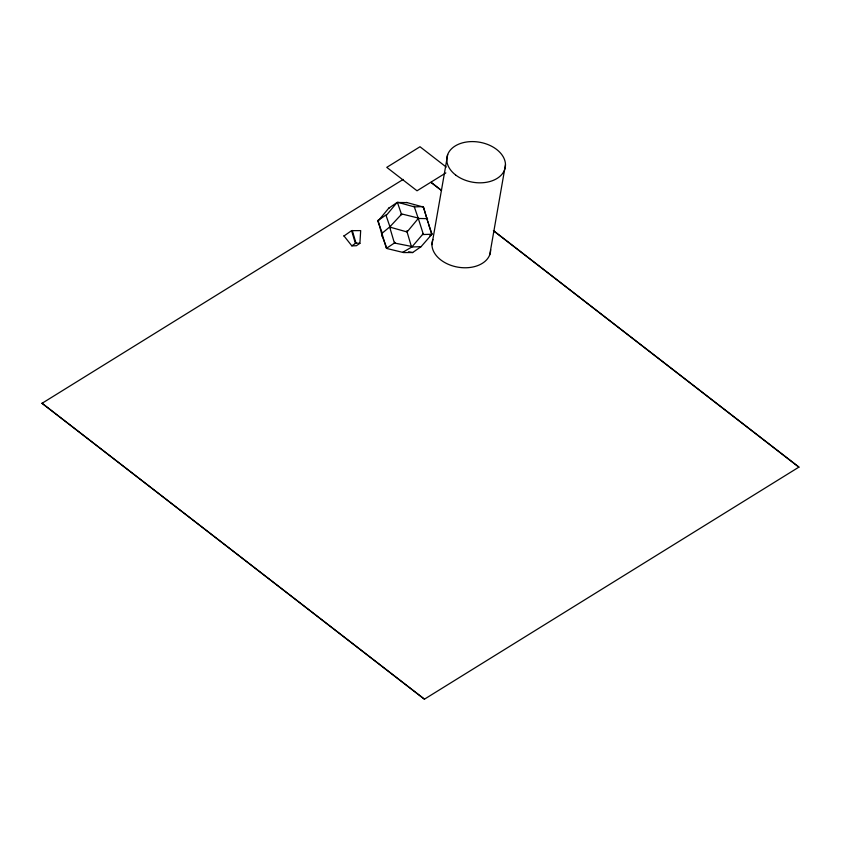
<?xml version="1.0" encoding="UTF-8"?>
<svg xmlns="http://www.w3.org/2000/svg" width="841" height="841" viewBox="0 0 841 841"><rect width="100%" height="100%" fill="white"/><g stroke="black" fill="none" stroke-linecap="round" stroke-linejoin="round"><path stroke-width="1.26" d="M343.895 235.806L351.832 245.856L356.353 245.73L359.895 243.364L360.684 230.613L351.591 230.644L343.927 236.027M424.442 699.176L42.05 403.302L424.442 699.176L798.95 467.091L493.467 230.634M378.072 220.268L382.424 236.805L387.028 248.547L403.543 252.563L412.637 252.542L421.068 246.676L431.727 234.471L423.454 207.075L407.118 202.607L397.057 202.471L388.616 208.337L377.819 221.341M386.24 247.937L381.94 233.377L389.93 226.744L386.114 215.622L397.057 202.471M386.219 247.801L386.702 248.179L394.397 243.017L389.772 227.406M402.566 252.405L411.869 246.981L422.497 234.555L431.706 234.25L431.875 233.672M427.606 222.434L427.743 221.635L428.069 222.676M431.948 244.678L447.696 154.523M489.725 254.844L505.473 164.678M394.397 243.017L411.344 246.392L407.076 231.958L417.872 218.954L418.482 219.059L423.275 234.071M422.497 234.555L422.75 233.483M389.93 226.744L401.062 214.781L401.336 213.845L397.52 202.713L396.941 202.744M418.482 219.059L414.329 206.886L397.709 202.271M382.424 236.805L382.087 235.764M414.329 206.886L422.949 206.613M412.637 252.542L408.568 251.816M427.596 219.249L427.27 218.197M377.956 220.542L386.397 214.676M390.266 227.785L390.729 227.354L407.076 231.958M359.895 243.364L355.985 243.06L351.832 245.856M429.814 235.764L431.727 234.471M42.05 403.302L403.196 179.417M388.616 208.337L389.362 207.632M445.835 172.931L417.031 190.781L386.765 167.359L420.006 146.755L446.235 167.065M401.336 213.845L418.145 218.019M411.869 246.981L421.068 246.676M401.062 214.781L402.124 214.455M406.266 231.212L407.328 230.886M407.118 202.607L406.14 202.439M418.65 218.471L427.081 218.649M413.541 206.276L414.518 206.444M411.344 246.392L411.953 246.487M377.798 221.204L382.087 232.579M431.118 182.381L441.514 190.423M431.107 182.476L441.493 190.518M493.446 230.728L798.929 467.186M427.386 220.437L423.475 207.212L422.666 206.466M394.534 242.219L395.344 242.954M428.5 223.916L431.896 233.809M417.672 218.313L417.872 218.954M390.518 226.713L390.729 227.354M381.614 232.337L381.94 233.377M352.253 230.445L355.985 243.06M351.591 230.644L355.333 243.27M490.65 249.619A29.593 20.289 9.9 0 1 457.756 267.133A29.593 20.289 9.9 0 1 432.863 239.464M455.57 174.939A29.593 20.289 9.9 0 0 504.558 169.893A29.593 20.289 9.9 0 0 468.237 141.793A29.593 20.289 9.9 0 0 455.57 174.939"/></g></svg>
